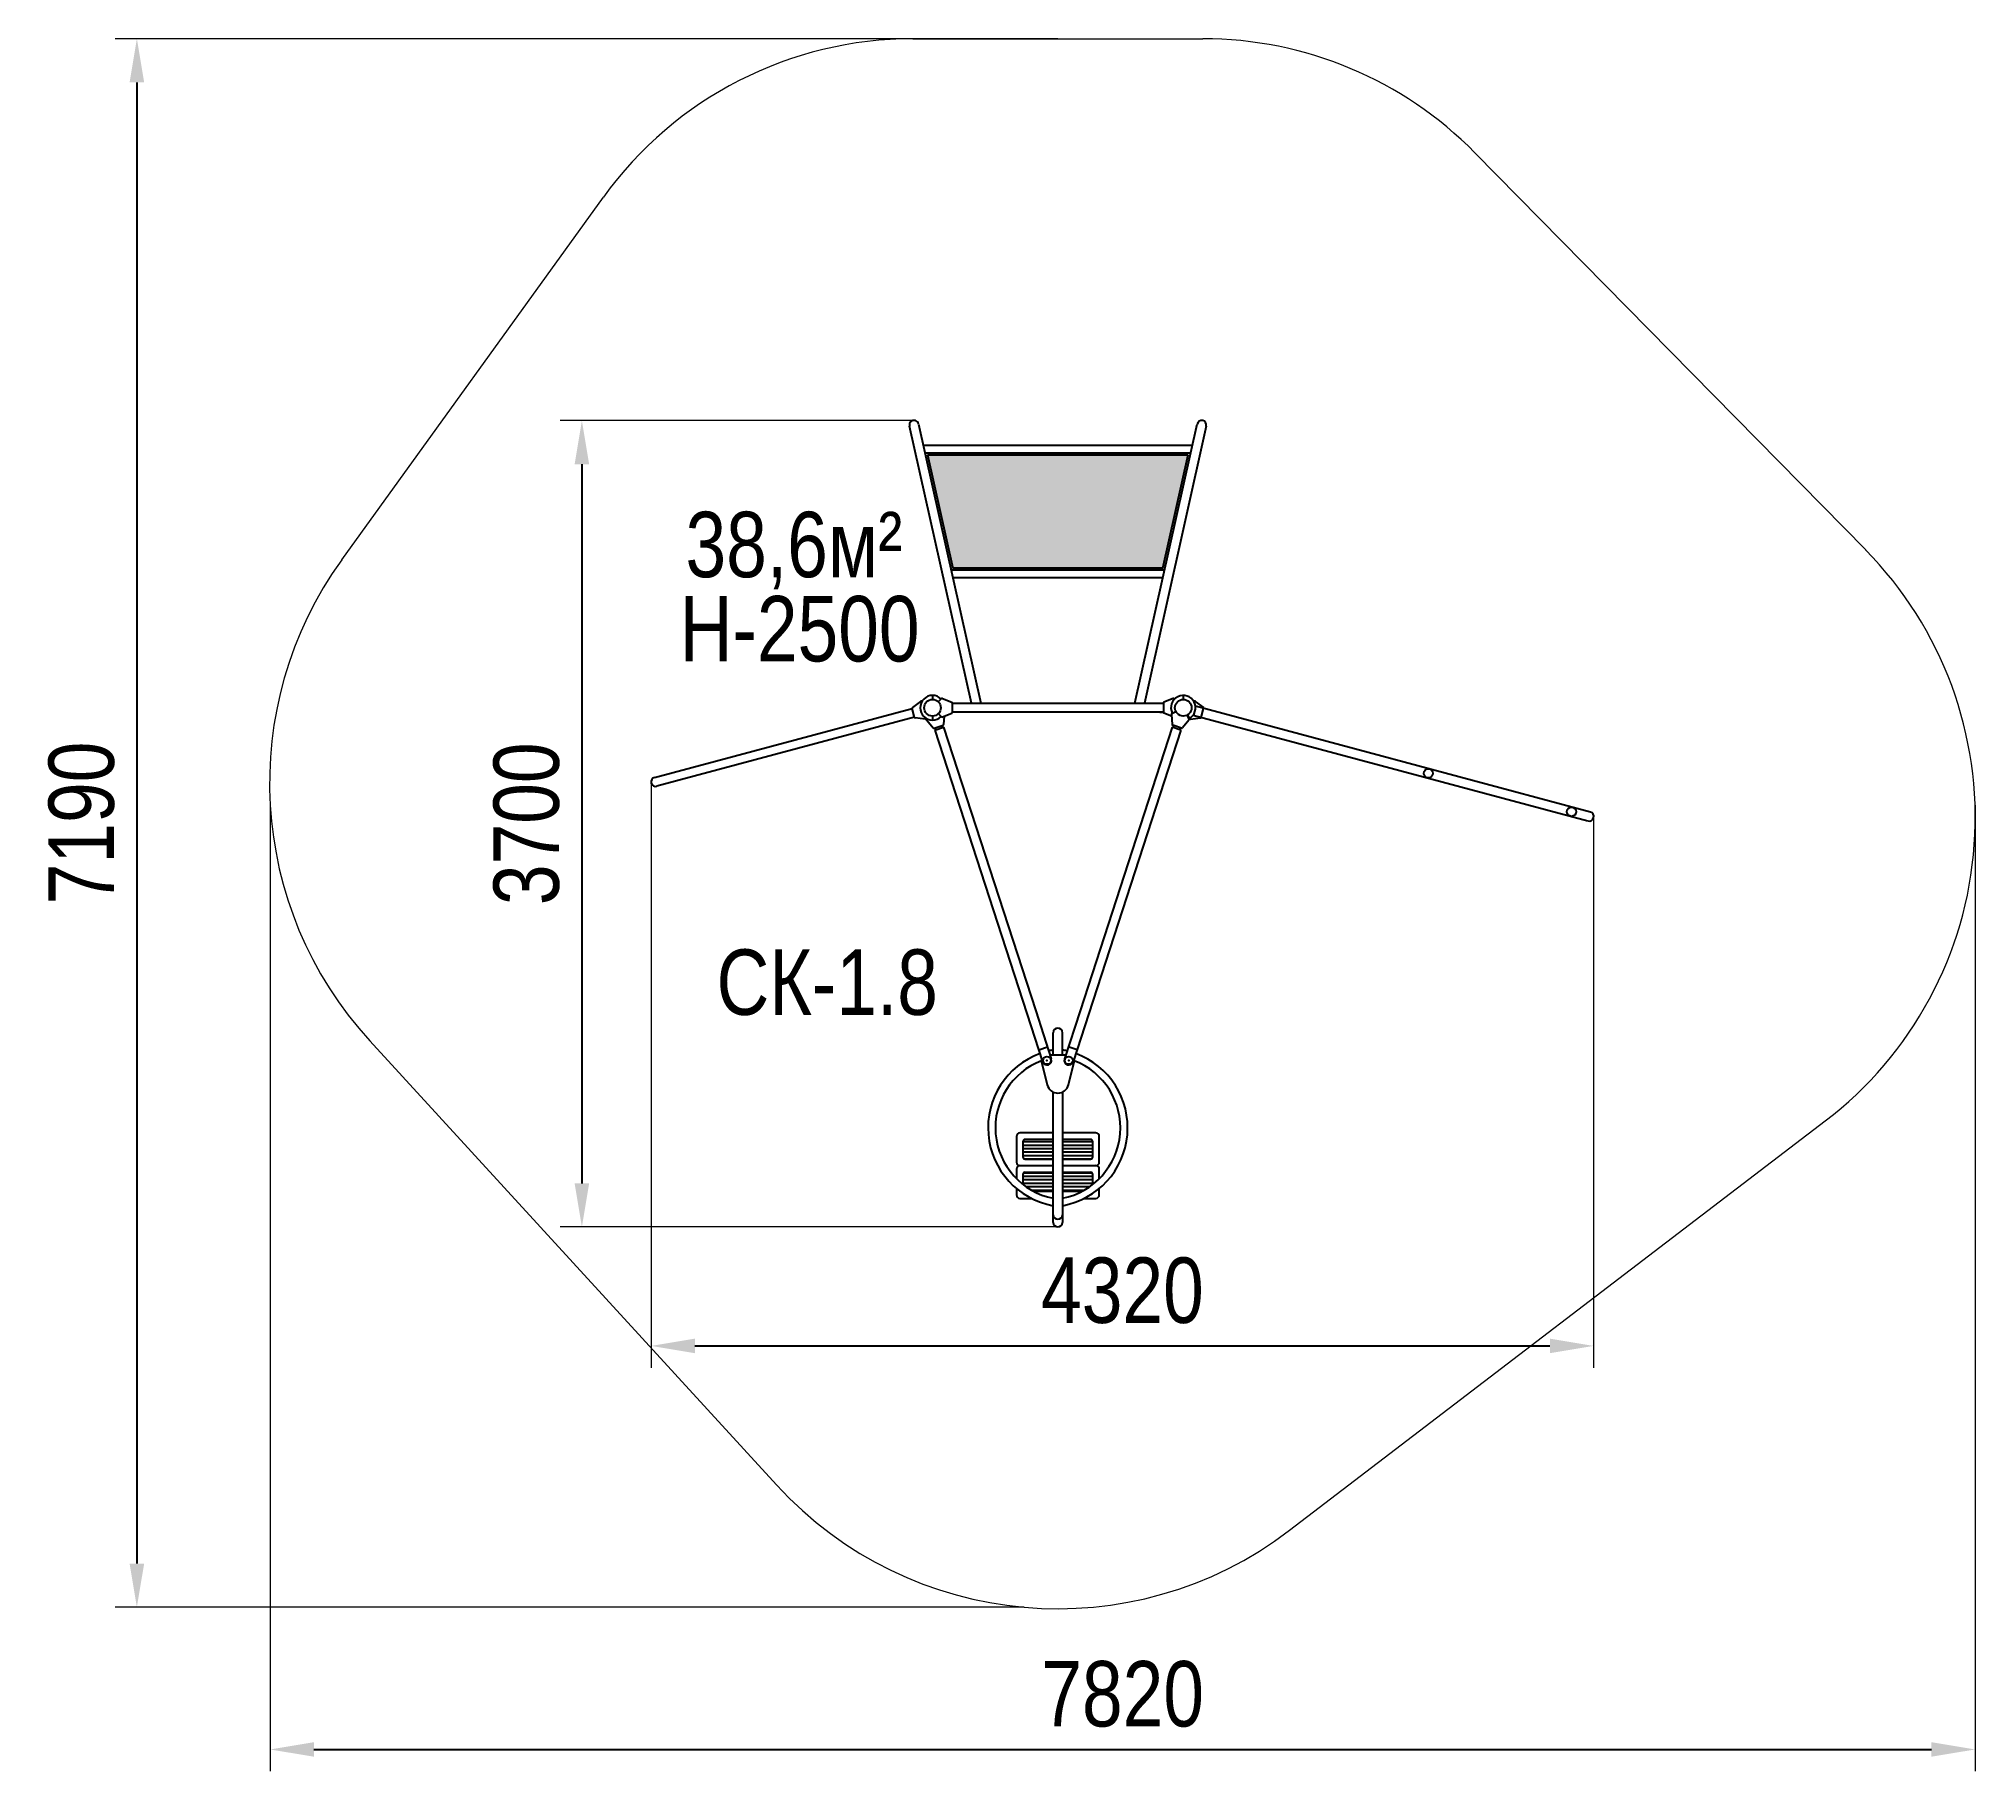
# Model space of a CAD drawing. Header units: millimetres. Extents: x -4528 to 4352, y -3871 to 4072.
import ezdxf

# ---------------------------------------------------------------- set-up
doc = ezdxf.new("R2010")
doc.units = ezdxf.units.MM
for name, color, linetype in [('DIKOM_АРТИКУЛ', 7, 'Continuous'), ('DIKOM_ЗОНА', 80, 'Continuous'), ('DIKOM_ОБЪЕКТ', 7, 'Continuous'), ('DIKOM_РАЗМЕР_ЗОНА', 7, 'Continuous'), ('DIKOM_РАЗМЕР_ОБЪЕКТА', 7, 'Continuous')]:
    doc.layers.add(name, color=color, linetype=linetype)
doc.styles.add('style1', font='arial.ttf', dxfattribs={"width": 0.8})
doc.dimstyles.new('1-50', dxfattribs={"dimtxt": 300, "dimasz": 200, "dimexe": 100, "dimexo": 0, "dimgap": 100, "dimtad": 1, "dimdec": 0, "dimtxsty": 'style1', "dimcen": 0, "dimclrd": 7, "dimclre": 7, "dimadec": 1, "dimazin": 2, "dimtfac": 1, "dimtdec": 0, "dimtmove": 0, "dimatfit": 3, "dimfxl": 0, "dimlwd": 25, "dimlwe": 18, "dimarcsym": 0})

# ---------------------------------------------------------------- blocks, each defined once
blk = doc.blocks.new('*D0')
at = {"layer": 'Defpoints', "color": 0, "transparency": 16777216}
for p in [(-3466, 557.3), (4350.8, 557.3), (4350.8, -3771.5)]:
    blk.add_point(p, dxfattribs=at)
at = {"layer": 'DIKOM_РАЗМЕР_ЗОНА', "color": 7, "lineweight": 18, "transparency": 16777216}
for p, q in [((-3466, 557.3), (-3466, -3871.5)), ((4350.8, 557.3), (4350.8, -3871.5))]:
    blk.add_line(p, q, dxfattribs=at)
at = {"layer": 'DIKOM_РАЗМЕР_ЗОНА', "color": 7, "lineweight": 25, "transparency": 16777216}
blk.add_line((-3266, -3771.5), (4150.8, -3771.5), dxfattribs=at)
at = {"layer": 'DIKOM_РАЗМЕР_ЗОНА', "color": 7, "transparency": 16777216}
for points in [[(-3266, -3738.1), (-3266, -3804.8), (-3466, -3771.5)], [(4150.8, -3738.1), (4150.8, -3804.8), (4350.8, -3771.5)]]:
    blk.add_solid(points, dxfattribs=at)
at = {"layer": 'DIKOM_РАЗМЕР_ЗОНА', "color": 0, "transparency": 16777216, "insert": (442.4, -3518.3), "char_height": 300, "attachment_point": 5, "style": 'style1'}
blk.add_mtext('7820', dxfattribs=at)
blk = doc.blocks.new('*D1')
at = {"layer": 'Defpoints', "color": 0, "transparency": 16777216}
for p in [(145.3, 4071.7), (-4077.6, -3119.2), (-9.2, -3119.2)]:
    blk.add_point(p, dxfattribs=at)
at = {"layer": 'DIKOM_РАЗМЕР_ЗОНА', "color": 7, "lineweight": 18, "transparency": 16777216}
for p, q in [((145.3, 4071.7), (-4177.6, 4071.7)), ((-9.2, -3119.2), (-4177.6, -3119.2))]:
    blk.add_line(p, q, dxfattribs=at)
at = {"layer": 'DIKOM_РАЗМЕР_ЗОНА', "color": 7, "lineweight": 25, "transparency": 16777216}
blk.add_line((-4077.6, 3871.7), (-4077.6, -2919.2), dxfattribs=at)
at = {"layer": 'DIKOM_РАЗМЕР_ЗОНА', "color": 7, "transparency": 16777216}
for points in [[(-4110.9, 3871.7), (-4044.2, 3871.7), (-4077.6, 4071.7)], [(-4110.9, -2919.2), (-4044.2, -2919.2), (-4077.6, -3119.2)]]:
    blk.add_solid(points, dxfattribs=at)
at = {"layer": 'DIKOM_РАЗМЕР_ЗОНА', "color": 0, "transparency": 16777216, "insert": (-4330.7, 476.3), "char_height": 300, "attachment_point": 5, "rotation": 90, "style": 'style1'}
blk.add_mtext('7190', dxfattribs=at)
blk = doc.blocks.new('*D2')
at = {"layer": 'Defpoints', "color": 0, "transparency": 16777216}
for p in [(-1719, 659.2), (2601.7, 500.5), (2601.7, -1921.3)]:
    blk.add_point(p, dxfattribs=at)
at = {"layer": 'DIKOM_РАЗМЕР_ОБЪЕКТА', "color": 7, "lineweight": 18, "transparency": 16777216}
for p, q in [((-1719, 659.2), (-1719, -2021.3)), ((2601.7, 500.5), (2601.7, -2021.3))]:
    blk.add_line(p, q, dxfattribs=at)
at = {"layer": 'DIKOM_РАЗМЕР_ОБЪЕКТА', "color": 7, "lineweight": 25, "transparency": 16777216}
blk.add_line((-1519, -1921.3), (2401.7, -1921.3), dxfattribs=at)
at = {"layer": 'DIKOM_РАЗМЕР_ОБЪЕКТА', "color": 7, "transparency": 16777216}
for points in [[(-1519, -1888), (-1519, -1954.7), (-1719, -1921.3)], [(2401.7, -1888), (2401.7, -1954.7), (2601.7, -1921.3)]]:
    blk.add_solid(points, dxfattribs=at)
at = {"layer": 'DIKOM_РАЗМЕР_ОБЪЕКТА', "color": 0, "transparency": 16777216, "insert": (441.4, -1668.1), "char_height": 300, "attachment_point": 5, "style": 'style1'}
blk.add_mtext('4320', dxfattribs=at)
blk = doc.blocks.new('*D3')
at = {"layer": 'Defpoints', "color": 0, "transparency": 16777216}
for p in [(-519.1, 2321.2), (-2037.1, -1376.1), (145.3, -1376.1)]:
    blk.add_point(p, dxfattribs=at)
at = {"layer": 'DIKOM_РАЗМЕР_ОБЪЕКТА', "color": 7, "lineweight": 18, "transparency": 16777216}
for p, q in [((-519.1, 2321.2), (-2137.1, 2321.2)), ((145.3, -1376.1), (-2137.1, -1376.1))]:
    blk.add_line(p, q, dxfattribs=at)
at = {"layer": 'DIKOM_РАЗМЕР_ОБЪЕКТА', "color": 7, "lineweight": 25, "transparency": 16777216}
blk.add_line((-2037.1, 2121.2), (-2037.1, -1176.1), dxfattribs=at)
at = {"layer": 'DIKOM_РАЗМЕР_ОБЪЕКТА', "color": 7, "transparency": 16777216}
for points in [[(-2070.5, 2121.2), (-2003.8, 2121.2), (-2037.1, 2321.2)], [(-2070.5, -1176.1), (-2003.8, -1176.1), (-2037.1, -1376.1)]]:
    blk.add_solid(points, dxfattribs=at)
at = {"layer": 'DIKOM_РАЗМЕР_ОБЪЕКТА', "color": 0, "transparency": 16777216, "insert": (-2290.4, 472.6), "char_height": 300, "attachment_point": 5, "rotation": 90, "style": 'style1'}
blk.add_mtext('3700', dxfattribs=at)

msp = doc.modelspace()

# ---------------------------------------------------------------- hatches: boundary and pattern name
at = {"layer": 'DIKOM_ЗОНА'}
h = msp.add_hatch(dxfattribs=at)
h.set_pattern_fill('LINE', scale=5)
h.set_pattern_definition([(0, (-4020.641, -3730.847), (0, 15.875), [])])
h.paths.add_polyline_path([(124.3, -1064.8), (124.3, -974.8), (-4.7, -974.8, 0.414214), (-14.7, -984.8), (-14.7, -1054.8, 0.414214), (-4.7, -1064.8)])
h.paths.add_polyline_path([(295.3, -1064.8, 0.414214), (305.3, -1054.8), (305.3, -984.8, 0.414214), (295.3, -974.8), (166.3, -974.8), (166.3, -1064.8)])
h.paths.add_polyline_path([(255.9, -1212.6, 0.044793), (305.3, -1180.6), (305.3, -1134.8, 0.414214), (295.3, -1124.8), (166.3, -1124.8), (166.3, -1212.6)])
h.paths.add_polyline_path([(34.7, -1212.6), (124.3, -1212.6), (124.3, -1124.8), (-4.7, -1124.8, 0.414214), (-14.7, -1134.8), (-14.7, -1180.6, 0.044793)])
at = {"layer": 'DIKOM_ОБЪЕКТ'}
msp.add_hatch(color=256, dxfattribs=at).paths.add_polyline_path([(742.7, 2163.4), (-452, 2163.4), (-336.3, 1645.1), (626.9, 1645.1)])

# ---------------------------------------------------------------- linework, layer by layer
at = {"layer": 'DIKOM_ЗОНА', "color": 3, "lineweight": 15}
for p, q in [((-519.2, 4071.7), (809.8, 4071.7)), ((2057.2, 3549.1), (3849.2, 1727.9)), ((-3138, 1683.3), (-1938.2, 3345.8)), ((-3009.4, -522.9), (-1145.1, -2558.1)), ((1207.7, -2766.7), (3664.1, -890.1))]:
    msp.add_line(p, q, dxfattribs=at)
for centre, start, end in [((-519.2, 2321.7), 90, 144.18324), ((809.8, 2321.7), 44.53614, 90), ((2601.7, 500.5), 307.37773, 44.53614), ((-1719, 659.2), 144.18324, 222.48966), ((145.3, -1376.1), 222.48966, 307.37773)]:
    msp.add_arc(centre, 1750, start, end, dxfattribs=at)
at = {"layer": 'DIKOM_ОБЪЕКТ'}
for p, q in [((-251.2, 1025.6), (-535, 2296.2)), ((-494, 2305.3), (-208.2, 1025.6)), ((498.8, 1025.6), (784.6, 2305.3)), ((825.6, 2296.2), (541.8, 1025.6)), ((762.6, 2206.9), (-472, 2206.9)), ((-464.5, 2173.4), (755.1, 2173.4)), ((-452, 2163.4), (742.7, 2163.4)), ((-452, 2163.4), (-336.3, 1645.1)), ((626.9, 1645.1), (742.7, 2163.4)), ((634.9, 1635.1), (-344.3, 1635.1)), ((-336.8, 1601.6), (627.4, 1601.6)), ((626.9, 1645.1), (-336.3, 1645.1)), ((-1704.1, 684.9), (-523, 1001.4)), ((-512.1, 960.5), (-523.1, 1001.7)), ((-485, 1033.7), (-521.7, 1005.9)), ((-480.6, 1034), (-478.6, 1032.9)), ((-429.7, 1061.1), (-429.7, 1042.6)), ((-388.2, 1046.2), (-402.8, 1031.5)), ((-388.2, 963.1), (-402.8, 977.8)), ((-383.8, 1047.1), (-341.2, 1029.7)), ((-383.8, 962.2), (-341.2, 979.6)), ((-338.7, 1026), (-338.7, 983.3)), ((-338.7, 1025.6), (612.3, 1025.6)), ((629.3, 983.6), (-338.7, 983.6)), ((612.3, 1025.6), (629.3, 1025.6)), ((612.3, 983.6), (629.3, 983.6)), ((629.3, 1026), (629.3, 983.3)), ((674.4, 1047.1), (631.8, 1029.7)), ((666.4, 965.5), (631.8, 979.6)), ((668, 978), (686.5, 987.4)), ((678.8, 1046.2), (680.4, 1044.6)), ((720.3, 1061.1), (720.3, 1042.6)), ((771.2, 1034), (769.2, 1032.9)), ((775.6, 1033.8), (812.3, 1005.9)), ((2586.9, 526.2), (776.4, 1011.4)), ((802.7, 960.5), (813.7, 1001.7)), ((-512.2, 960.8), (-1693.3, 644.3)), ((-463, 951.8), (-508.7, 957.6)), ((-459.1, 953.8), (-457.9, 955.7)), ((-456.4, 952.3), (-455.4, 954.3)), ((-455.9, 947.9), (-426.2, 912.7)), ((-429.7, 966.6), (-429.7, 948.1)), ((-421.9, 911.5), (-381.3, 924.7)), ((-418.5, 902.1), (-378.5, 915.1)), ((-418.5, 902.1), (3.6, -397.7)), ((-417.5, 912.9), (-414.4, 903.4)), ((-385.7, 923.3), (-382.6, 913.8)), ((-375.8, 965.5), (-378.6, 928.2)), ((-378.5, 915.1), (43.7, -385.2)), ((669.1, 915.1), (246.9, -385.2)), ((709.1, 902.1), (287.1, -397.7)), ((665.8, 974.1), (669.2, 928.2)), ((709.1, 902.1), (669.1, 915.1)), ((712.5, 911.5), (671.9, 924.7)), ((676.3, 923.3), (673.2, 913.8)), ((708.1, 912.9), (705, 903.4)), ((746.5, 947.9), (716.8, 912.7)), ((747, 952.3), (737.6, 970.8)), ((749.7, 953.8), (739.3, 971.7)), ((753.7, 951.8), (799.3, 957.6)), ((765.5, 970.8), (2576, 485.7)), ((3.6, -397.7), (75.3, -618.7)), ((43.7, -385.2), (115.3, -605.8)), ((246.9, -385.2), (175.3, -605.8)), ((287.1, -397.7), (215.3, -618.7)), ((124.3, -587.3), (124.3, -485.7)), ((166.3, -587.3), (166.3, -485.7)), ((57.4, -563.6), (97.4, -550.6)), ((71, -618.2), (96.7, -724.1)), ((109.6, -587.3), (181.3, -587.3)), ((233.2, -563.6), (193.2, -550.6)), ((193.9, -724.1), (219.6, -618.2)), ((124.3, -1355.1), (124.3, -757.6)), ((166.3, -757.6), (166.3, -1355.1)), ((-44.7, -960.8), (-44.7, -1078.8)), ((124.3, -944.8), (-28.7, -944.8)), ((124.3, -974.8), (-4.7, -974.8)), ((319.3, -944.8), (166.3, -944.8)), ((295.3, -974.8), (166.3, -974.8)), ((335.3, -1078.8), (335.3, -960.8)), ((-14.7, -984.8), (-14.7, -1054.8)), ((-4.7, -1064.8), (124.3, -1064.8)), ((166.3, -1064.8), (295.3, -1064.8)), ((305.3, -1054.8), (305.3, -984.8)), ((-44.7, -1110.8), (-44.7, -1154.1)), ((-28.7, -1094.8), (124.3, -1094.8)), ((-14.7, -1134.8), (-14.7, -1180.6)), ((-4.7, -1124.8), (124.3, -1124.8)), ((166.3, -1094.8), (319.3, -1094.8)), ((166.3, -1124.8), (295.3, -1124.8)), ((305.3, -1180.6), (305.3, -1134.8)), ((335.3, -1154.1), (335.3, -1110.8)), ((-44.7, -1199.4), (-44.7, -1228.8)), ((34.7, -1212.6), (124.3, -1212.6)), ((166.3, -1212.6), (255.9, -1212.6)), ((335.3, -1228.8), (335.3, -1199.4)), ((-28.7, -1244.8), (24.1, -1244.8)), ((266.5, -1244.8), (319.3, -1244.8))]:
    msp.add_line(p, q, dxfattribs=at)
for centre, radius in [((-429.7, 1004.6), 38), ((720.3, 1004.6), 38), ((1843.7, 703.6), 21), ((2500.5, 527.6), 21), ((95.3, -612.3), 18), ((195.3, -612.3), 18)]:
    msp.add_circle(centre, radius, dxfattribs=at)
for centre, radius, start, end in [((-514.5, 2300.7), 21, 12.59008, 192.59008), ((805.1, 2300.7), 21, 347.40992, 167.40992), ((-519.2, 1002.7), 4, 127.18957, 195), ((-429.7, 1004.6), 56.5, 45, 315), ((-482.6, 1030.5), 4, 60, 127.18957), ((-385.3, 1043.3), 4, 67.81043, 135), ((-342.7, 1026), 4, 0, 67.81043), ((-342.7, 983.3), 4, 292.18957, 0), ((633.3, 1026), 4, 112.18957, 180), ((633.3, 983.3), 4, 180, 247.81043), ((720.3, 1004.6), 56.5, 297.01165, 207.01165), ((669.8, 974.4), 4, 117.01165, 184.20122), ((675.9, 1043.3), 4, 45, 112.18957), ((773.2, 1030.6), 4, 52.82682, 120.01639), ((809.9, 1002.7), 4, 345.01639, 52.82682), ((-508.2, 961.5), 4, 195, 262.81043), ((-462.5, 955.8), 4, 262.81043, 330), ((-452.8, 950.5), 4, 152.98835, 220.17791), ((-423.1, 915.3), 4, 220.17791, 287.98835), ((-385.3, 965.9), 4, 225, 292.18957), ((-382.6, 928.5), 4, 287.98835, 355.79878), ((673.2, 928.5), 4, 184.20122, 252.01165), ((713.7, 915.3), 4, 252.01165, 319.82209), ((743.4, 950.5), 4, 319.82209, 27.01165), ((753.2, 955.8), 4, 210.01639, 277.20596), ((798.8, 961.6), 4, 277.20596, 345.01639), ((-1698.7, 664.6), 21, 105, 285), ((2581.5, 506), 21, 255, 75), ((145.3, -485.7), 21, 90, 180), ((145.3, -485.7), 21, 0, 90), ((188, -921.3), 362.7, 110.05514, 259.88853), ((188, -921.3), 329.2, 110.93674, 258.84686), ((95.3, -612.3), 25, 164.21556, 193.64408), ((95.3, -612.3), 21, 197.98835, 17.98835), ((188, -921.3), 362.7, 100.11147, 103.41572), ((102.6, -921.3), 362.7, 76.48541, 79.88853), ((102.6, -921.3), 362.7, 280.11147, 69.84476), ((102.6, -921.3), 329.2, 281.15314, 69.06326), ((195.3, -612.3), 21, 162.01165, 342.01165), ((195.3, -612.3), 25, 346.35592, 14.87154), ((145.3, -712.3), 50, 193.64408, 346.35592), ((-28.7, -960.8), 16, 90, 180), ((-4.7, -984.8), 10, 90, 180), ((295.3, -984.8), 10, 0, 90), ((319.3, -960.8), 16, 0, 90), ((-4.7, -1054.8), 10, 180, 270), ((295.3, -1054.8), 10, 270, 0), ((-28.7, -1078.8), 16, 180, 270), ((-28.7, -1110.8), 16, 90, 180), ((-4.7, -1134.8), 10, 90, 180), ((295.3, -1134.8), 10, 0, 90), ((319.3, -1078.8), 16, 270, 0), ((319.3, -1110.8), 16, 0, 90), ((-28.7, -1228.8), 16, 180, 270), ((319.3, -1228.8), 16, 270, 0), ((145.3, -1319.9), 21, 180, 270), ((145.3, -1319.9), 21, 270, 0), ((145.3, -1355.1), 21, 180, 270), ((145.3, -1355.1), 21, 270, 0)]:
    msp.add_arc(centre, radius, start, end, dxfattribs=at)
for p in [(95.3, -612.3), (195.3, -612.3)]:
    msp.add_point(p, dxfattribs=at)

# ---------------------------------------------------------------- texts
at = {"layer": 'DIKOM_АРТИКУЛ', "color": 7, "linetype": 'Continuous', "lineweight": 15, "insert": (-1419.8, -103.6), "char_height": 300, "attachment_point": 1, "style": 'style1'}
msp.add_mtext_dynamic_manual_height_columns('СК-1.8', width=6012.174, gutter_width=12.5, heights=[0], dxfattribs=at)
at = {"layer": 'DIKOM_РАЗМЕР_ОБЪЕКТА', "char_height": 300, "attachment_point": 1, "style": 'style1'}
for s, width, insert in [('38,6м²', 6012.174, (-1562, 1903)), ('H-2500', 4694.74, (-1588.4, 1516.9))]:
    msp.add_mtext_dynamic_manual_height_columns(s, width=width, gutter_width=12.5, heights=[0], dxfattribs=dict(at, insert=insert))

# ---------------------------------------------------------------- dimensions: what is measured, and where the dimension line sits
at = {"layer": 'DIKOM_РАЗМЕР_ЗОНА'}
dim = msp.add_linear_dim(base=(-4077.6, -3119.2), p1=(145.3, 4071.7), p2=(-9.2, -3119.2), angle=90, text='7190', dimstyle='1-50', dxfattribs=at)
dim.commit()
dim.dimension.update_dxf_attribs({"geometry": '*D1', "text_midpoint": (-4077.6, 476.3), "dimtype": 160})
dim = msp.add_linear_dim(base=(4350.8, -3771.5), p1=(-3466, 557.3), p2=(4350.8, 557.3), text='7820', dimstyle='1-50', dxfattribs=at)
dim.commit()
dim.dimension.update_dxf_attribs({"geometry": '*D0', "text_midpoint": (442.4, -3771.5), "dimtype": 160})
at = {"layer": 'DIKOM_РАЗМЕР_ОБЪЕКТА'}
dim = msp.add_linear_dim(base=(-2037.1, -1376.1), p1=(-519.1, 2321.2), p2=(145.3, -1376.1), angle=90, text='3700', dimstyle='1-50', dxfattribs=at)
dim.commit()
dim.dimension.update_dxf_attribs({"geometry": '*D3', "text_midpoint": (-2037.1, 472.6), "dimtype": 160})
dim = msp.add_linear_dim(base=(2601.7, -1921.3), p1=(-1719, 659.2), p2=(2601.7, 500.5), text='4320', dimstyle='1-50', dxfattribs=at)
dim.commit()
dim.dimension.update_dxf_attribs({"geometry": '*D2', "text_midpoint": (441.4, -1921.3), "dimtype": 160})

doc.saveas('drawing.dxf')
